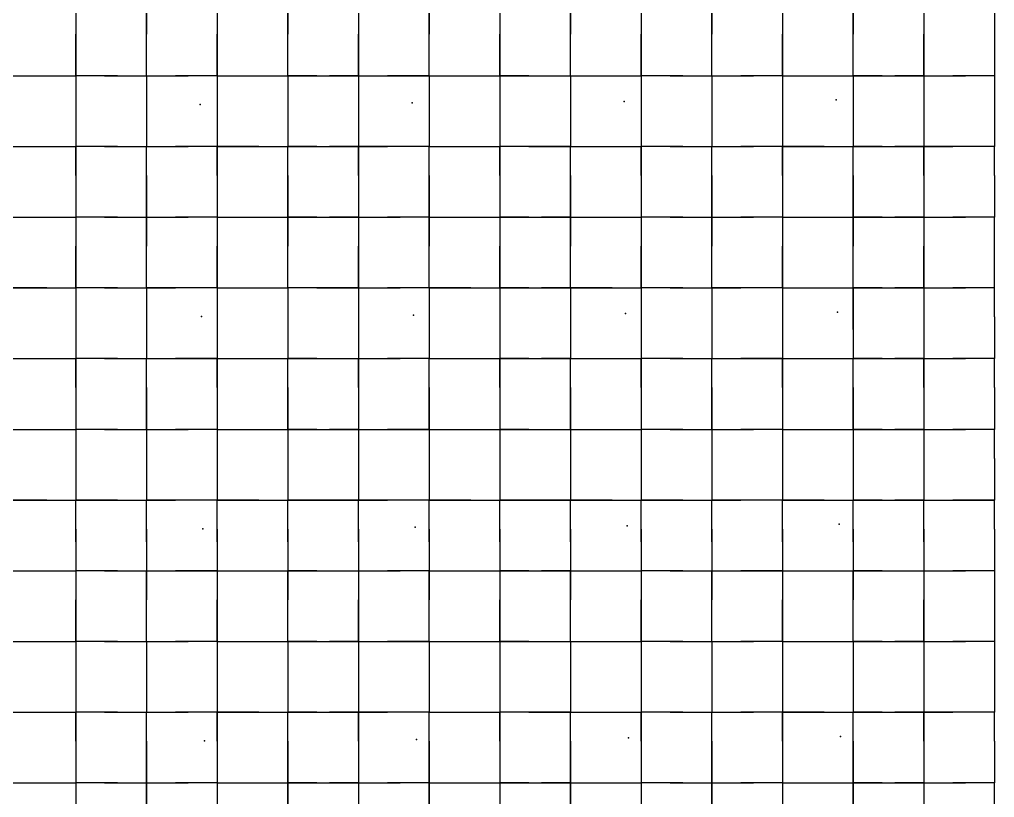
# Model space of a CAD drawing. Header units: metres. Extents: x 0 to 438, y -24 to 612.
# Drawn here: x 235.8 to 360, y 106.2 to 205.2 of the extents above; entities that cross this region are included whole.
import ezdxf

# ---------------------------------------------------------------- set-up
doc = ezdxf.new("R2010")
doc.units = ezdxf.units.M
doc.layers.add('LAYER_01_CUT', color=7, linetype='Continuous')
doc.layers.add('LAYER_04_GRID', color=7, linetype='Continuous')

msp = doc.modelspace()

# ---------------------------------------------------------------- linework, layer by layer
at = {"layer": 'LAYER_01_CUT'}
for points in [[(360, 212.31), (360, 207), (360, 203.31), (360, 198), (360, 194.31), (360, 189), (356.31, 189), (351, 189), (351, 183.69), (351, 180), (351, 174.69), (351, 171), (351, 165.69), (351, 162), (351, 156.69), (351, 153), (351, 147.69), (351, 144), (356.31, 144), (360, 144), (354.69, 144)], [(239.31, 207), (243, 207), (243, 201.69), (243, 198), (243, 192.69)], [(243, 207), (243, 203.31)], [(252, 201.69), (252, 207), (252, 203.31)], [(257.31, 207), (261, 207), (261, 201.69), (261, 198), (261, 192.69)], [(261, 207), (261, 203.31)], [(270, 201.69), (270, 207), (270, 203.31)], [(275.31, 207), (279, 207), (279, 201.69), (279, 198), (279, 192.69)], [(279, 207), (279, 203.31)], [(288, 201.69), (288, 207), (288, 203.31)], [(293.31, 207), (297, 207), (297, 201.69), (297, 198), (297, 192.69)], [(297, 207), (297, 203.31)], [(306, 201.69), (306, 207), (306, 203.31)], [(311.31, 207), (315, 207), (315, 201.69), (315, 198), (315, 192.69)], [(315, 207), (315, 203.31)], [(324, 201.69), (324, 207), (324, 203.31)], [(329.31, 207), (333, 207), (333, 201.69), (333, 198), (333, 192.69)], [(333, 207), (333, 203.31)], [(342, 201.69), (342, 207), (342, 203.31)], [(347.31, 207), (351, 207), (351, 201.69), (351, 198), (351, 192.69)], [(351, 207), (351, 203.31)], [(243, 198), (243, 203.31)], [(252, 198), (252, 203.31)], [(261, 198), (261, 203.31)], [(270, 198), (270, 203.31)], [(279, 198), (279, 203.31)], [(288, 198), (288, 203.31)], [(297, 198), (297, 203.31)], [(306, 198), (306, 203.31)], [(315, 198), (315, 203.31)], [(324, 198), (324, 203.31)], [(333, 198), (333, 203.31)], [(342, 198), (342, 203.31)], [(351, 198), (351, 203.31)], [(252, 198), (252, 201.69)], [(270, 198), (270, 201.69)], [(288, 198), (288, 201.69)], [(306, 198), (306, 201.69)], [(324, 198), (324, 201.69)], [(342, 198), (342, 201.69)], [(234, 198), (239.31, 198)], [(234, 198), (237.69, 198)], [(237.69, 198), (243, 198)], [(239.31, 198), (243, 198)], [(248.31, 198), (243, 198)], [(246.69, 198), (243, 198)], [(243, 198), (243, 194.31)], [(246.69, 198), (252, 198)], [(248.31, 198), (252, 198), (252, 192.69)], [(252, 198), (252, 194.31)], [(252, 198), (257.31, 198)], [(252, 198), (255.69, 198)], [(261, 198), (255.69, 198)], [(261, 198), (257.31, 198)], [(261, 198), (261, 194.31)], [(261, 198), (266.31, 198)], [(261, 198), (264.69, 198)], [(264.69, 198), (270, 198)], [(266.31, 198), (270, 198), (270, 192.69)], [(273.69, 198), (270, 198)], [(270, 198), (270, 194.31)], [(270, 198), (275.31, 198)], [(273.69, 198), (279, 198)], [(279, 198), (275.31, 198)], [(279, 198), (279, 194.31)], [(279, 198), (284.31, 198)], [(279, 198), (282.69, 198)], [(288, 198), (282.69, 198)], [(284.31, 198), (288, 198), (288, 192.69)], [(288, 198), (288, 194.31)], [(288, 198), (293.31, 198)], [(288, 198), (291.69, 198)], [(291.69, 198), (297, 198)], [(293.31, 198), (297, 198)], [(300.69, 198), (297, 198)], [(297, 198), (297, 194.31)], [(297, 198), (302.31, 198)], [(300.69, 198), (306, 198)], [(302.31, 198), (306, 198), (306, 192.69)], [(306, 198), (306, 194.31)], [(306, 198), (311.31, 198)], [(306, 198), (309.69, 198)], [(309.69, 198), (315, 198)], [(311.31, 198), (315, 198)], [(320.31, 198), (315, 198)], [(318.69, 198), (315, 198)], [(315, 198), (315, 194.31)], [(318.69, 198), (324, 198)], [(320.31, 198), (324, 198), (324, 192.69)], [(324, 198), (324, 194.31)], [(324, 198), (329.31, 198)], [(324, 198), (327.69, 198)], [(333, 198), (327.69, 198)], [(333, 198), (329.31, 198)], [(333, 198), (333, 194.31)], [(333, 198), (338.31, 198)], [(333, 198), (336.69, 198)], [(336.69, 198), (342, 198)], [(338.31, 198), (342, 198), (342, 192.69)], [(345.69, 198), (342, 198)], [(342, 198), (342, 194.31)], [(342, 198), (347.31, 198)], [(345.69, 198), (351, 198)], [(351, 198), (347.31, 198)], [(351, 198), (351, 194.31)], [(351, 198), (356.31, 198)], [(351, 198), (354.69, 198)], [(360, 198), (354.69, 198)], [(360, 198), (356.31, 198)], [(243, 194.31), (243, 189)], [(252, 194.31), (252, 189)], [(261, 194.31), (261, 189)], [(270, 194.31), (270, 189)], [(279, 194.31), (279, 189)], [(288, 194.31), (288, 189)], [(297, 194.31), (297, 189)], [(306, 194.31), (306, 189)], [(315, 194.31), (315, 189)], [(324, 194.31), (324, 189)], [(333, 194.31), (333, 189)], [(342, 194.31), (342, 189)], [(351, 194.31), (351, 189)], [(243, 192.69), (243, 189)], [(252, 192.69), (252, 189)], [(261, 192.69), (261, 189)], [(270, 192.69), (270, 189)], [(279, 192.69), (279, 189)], [(288, 192.69), (288, 189)], [(297, 192.69), (297, 189)], [(306, 192.69), (306, 189)], [(315, 192.69), (315, 189)], [(324, 192.69), (324, 189)], [(333, 192.69), (333, 189)], [(342, 192.69), (342, 189)], [(351, 192.69), (351, 189)], [(234, 183.69), (234, 189), (239.31, 189)], [(234, 189), (237.69, 189)], [(237.69, 189), (243, 189)], [(239.31, 189), (243, 189)], [(248.31, 189), (243, 189), (243, 183.69), (243, 180), (243, 174.69), (243, 171), (243, 165.69)], [(246.69, 189), (243, 189)], [(243, 185.31), (243, 189)], [(246.69, 189), (252, 189)], [(248.31, 189), (252, 189)], [(252, 183.69), (252, 189), (257.31, 189)], [(252, 185.31), (252, 189)], [(252, 189), (255.69, 189)], [(261, 189), (255.69, 189)], [(261, 189), (257.31, 189)], [(266.31, 189), (261, 189), (261, 183.69), (261, 180), (261, 174.69), (261, 171), (261, 165.69)], [(261, 185.31), (261, 189)], [(261, 189), (264.69, 189)], [(264.69, 189), (270, 189)], [(266.31, 189), (270, 189)], [(270, 183.69), (270, 189), (275.31, 189)], [(273.69, 189), (270, 189)], [(270, 185.31), (270, 189)], [(273.69, 189), (279, 189)], [(279, 189), (275.31, 189)], [(284.31, 189), (279, 189), (279, 183.69), (279, 180), (279, 174.69), (279, 171), (279, 165.69)], [(279, 185.31), (279, 189)], [(279, 189), (282.69, 189)], [(288, 189), (282.69, 189)], [(288, 189), (284.31, 189)], [(288, 183.69), (288, 189), (293.31, 189)], [(288, 185.31), (288, 189)], [(288, 189), (291.69, 189)], [(291.69, 189), (297, 189)], [(293.31, 189), (297, 189)], [(302.31, 189), (297, 189), (297, 183.69), (297, 180), (297, 174.69), (297, 171), (297, 165.69)], [(300.69, 189), (297, 189)], [(297, 185.31), (297, 189)], [(300.69, 189), (306, 189)], [(306, 189), (302.31, 189)], [(306, 183.69), (306, 189), (311.31, 189)], [(306, 185.31), (306, 189)], [(306, 189), (309.69, 189)], [(309.69, 189), (315, 189)], [(311.31, 189), (315, 189)], [(320.31, 189), (315, 189), (315, 183.69), (315, 180), (315, 174.69), (315, 171), (315, 165.69)], [(318.69, 189), (315, 189)], [(315, 185.31), (315, 189)], [(318.69, 189), (324, 189)], [(320.31, 189), (324, 189)], [(324, 183.69), (324, 189), (329.31, 189)], [(324, 185.31), (324, 189)], [(324, 189), (327.69, 189)], [(333, 189), (327.69, 189)], [(333, 189), (329.31, 189)], [(338.31, 189), (333, 189), (333, 183.69), (333, 180), (333, 174.69), (333, 171), (333, 165.69)], [(333, 185.31), (333, 189)], [(333, 189), (336.69, 189)], [(336.69, 189), (342, 189)], [(338.31, 189), (342, 189)], [(342, 183.69), (342, 189), (347.31, 189)], [(345.69, 189), (342, 189)], [(342, 185.31), (342, 189)], [(345.69, 189), (351, 189)], [(351, 189), (347.31, 189)], [(351, 185.31), (351, 189)], [(351, 189), (354.69, 189)], [(360, 189), (354.69, 189)], [(360, 185.31), (360, 189)], [(243, 185.31), (243, 180)], [(252, 185.31), (252, 180)], [(261, 185.31), (261, 180)], [(270, 185.31), (270, 180)], [(279, 185.31), (279, 180)], [(288, 185.31), (288, 180)], [(297, 185.31), (297, 180)], [(306, 185.31), (306, 180)], [(315, 185.31), (315, 180)], [(324, 185.31), (324, 180)], [(333, 185.31), (333, 180)], [(342, 185.31), (342, 180)], [(351, 185.31), (351, 180)], [(360, 185.31), (360, 180)], [(252, 180), (252, 183.69)], [(270, 180), (270, 183.69)], [(288, 180), (288, 183.69)], [(306, 180), (306, 183.69)], [(324, 180), (324, 183.69)], [(342, 180), (342, 183.69)], [(234, 180), (239.31, 180)], [(234, 180), (237.69, 180)], [(237.69, 180), (243, 180)], [(239.31, 180), (243, 180)], [(248.31, 180), (243, 180)], [(246.69, 180), (243, 180)], [(243, 180), (243, 176.31)], [(246.69, 180), (252, 180)], [(248.31, 180), (252, 180)], [(252, 174.69), (252, 180), (252, 176.31)], [(252, 180), (257.31, 180)], [(252, 180), (255.69, 180)], [(261, 180), (255.69, 180)], [(261, 180), (257.31, 180)], [(261, 180), (261, 176.31)], [(261, 180), (266.31, 180)], [(261, 180), (264.69, 180)], [(264.69, 180), (270, 180)], [(266.31, 180), (270, 180)], [(270, 174.69), (270, 180), (270, 176.31)], [(273.69, 180), (270, 180)], [(270, 180), (275.31, 180)], [(273.69, 180), (279, 180)], [(279, 180), (275.31, 180)], [(279, 180), (279, 176.31)], [(279, 180), (284.31, 180)], [(279, 180), (282.69, 180)], [(288, 180), (282.69, 180)], [(288, 180), (284.31, 180)], [(288, 174.69), (288, 180), (288, 176.31)], [(288, 180), (293.31, 180)], [(288, 180), (291.69, 180)], [(291.69, 180), (297, 180)], [(293.31, 180), (297, 180)], [(300.69, 180), (297, 180)], [(297, 180), (297, 176.31)], [(297, 180), (302.31, 180)], [(300.69, 180), (306, 180)], [(306, 180), (302.31, 180)], [(306, 174.69), (306, 180), (306, 176.31)], [(306, 180), (311.31, 180)], [(306, 180), (309.69, 180)], [(309.69, 180), (315, 180)], [(311.31, 180), (315, 180)], [(320.31, 180), (315, 180)], [(318.69, 180), (315, 180)], [(315, 180), (315, 176.31)], [(318.69, 180), (324, 180)], [(320.31, 180), (324, 180)], [(324, 174.69), (324, 180), (324, 176.31)], [(324, 180), (329.31, 180)], [(324, 180), (327.69, 180)], [(333, 180), (327.69, 180)], [(333, 180), (329.31, 180)], [(333, 180), (333, 176.31)], [(333, 180), (338.31, 180)], [(333, 180), (336.69, 180)], [(336.69, 180), (342, 180)], [(338.31, 180), (342, 180)], [(342, 174.69), (342, 180), (342, 176.31)], [(345.69, 180), (342, 180)], [(342, 180), (347.31, 180)], [(345.69, 180), (351, 180)], [(351, 180), (347.31, 180)], [(351, 180), (351, 176.31)], [(351, 180), (356.31, 180)], [(351, 180), (354.69, 180)], [(360, 180), (354.69, 180)], [(360, 167.31), (360, 171), (360, 176.31), (360, 180), (356.31, 180)], [(243, 171), (243, 176.31)], [(252, 171), (252, 176.31)], [(261, 171), (261, 176.31)], [(270, 171), (270, 176.31)], [(279, 171), (279, 176.31)], [(288, 171), (288, 176.31)], [(297, 171), (297, 176.31)], [(306, 171), (306, 176.31)], [(315, 171), (315, 176.31)], [(324, 171), (324, 176.31)], [(333, 171), (333, 176.31)], [(342, 171), (342, 176.31)], [(351, 171), (351, 176.31)], [(252, 171), (252, 174.69)], [(270, 171), (270, 174.69)], [(288, 171), (288, 174.69)], [(306, 171), (306, 174.69)], [(324, 171), (324, 174.69)], [(342, 171), (342, 174.69)], [(239.31, 171), (234, 171), (234, 165.69)], [(234, 171), (237.69, 171)], [(237.69, 171), (243, 171)], [(239.31, 171), (243, 171)], [(248.31, 171), (243, 171)], [(246.69, 171), (243, 171)], [(243, 171), (243, 167.31)], [(246.69, 171), (252, 171)], [(248.31, 171), (252, 171)], [(257.31, 171), (252, 171), (252, 165.69)], [(252, 171), (252, 167.31)], [(252, 171), (255.69, 171)], [(261, 171), (255.69, 171)], [(261, 171), (257.31, 171)], [(261, 171), (261, 167.31)], [(261, 171), (266.31, 171)], [(261, 171), (264.69, 171)], [(264.69, 171), (270, 171)], [(266.31, 171), (270, 171)], [(275.31, 171), (270, 171), (270, 165.69)], [(273.69, 171), (270, 171)], [(270, 171), (270, 167.31)], [(273.69, 171), (279, 171)], [(279, 171), (275.31, 171)], [(279, 171), (279, 167.31)], [(279, 171), (284.31, 171)], [(279, 171), (282.69, 171)], [(288, 171), (282.69, 171)], [(288, 171), (284.31, 171)], [(293.31, 171), (288, 171), (288, 165.69)], [(288, 171), (288, 167.31)], [(288, 171), (291.69, 171)], [(291.69, 171), (297, 171)], [(293.31, 171), (297, 171)], [(300.69, 171), (297, 171)], [(297, 171), (297, 167.31)], [(297, 171), (302.31, 171)], [(300.69, 171), (306, 171)], [(306, 171), (302.31, 171)], [(311.31, 171), (306, 171), (306, 165.69)], [(306, 171), (306, 167.31)], [(306, 171), (309.69, 171)], [(309.69, 171), (315, 171)], [(311.31, 171), (315, 171)], [(320.31, 171), (315, 171)], [(318.69, 171), (315, 171)], [(315, 171), (315, 167.31)], [(318.69, 171), (324, 171)], [(320.31, 171), (324, 171)], [(329.31, 171), (324, 171), (324, 165.69)], [(324, 171), (324, 167.31)], [(324, 171), (327.69, 171)], [(333, 171), (327.69, 171)], [(333, 171), (329.31, 171)], [(333, 171), (333, 167.31)], [(333, 171), (338.31, 171)], [(333, 171), (336.69, 171)], [(336.69, 171), (342, 171)], [(338.31, 171), (342, 171)], [(342, 165.69), (342, 171), (342, 167.31)], [(345.69, 171), (342, 171)], [(342, 171), (347.31, 171)], [(345.69, 171), (351, 171)], [(351, 171), (347.31, 171)], [(351, 171), (351, 167.31)], [(351, 171), (356.31, 171)], [(351, 171), (354.69, 171)], [(360, 171), (354.69, 171)], [(360, 171), (356.31, 171)], [(243, 167.31), (243, 162)], [(252, 167.31), (252, 162)], [(261, 167.31), (261, 162)], [(270, 167.31), (270, 162)], [(279, 167.31), (279, 162)], [(288, 167.31), (288, 162)], [(297, 167.31), (297, 162)], [(306, 167.31), (306, 162)], [(315, 167.31), (315, 162)], [(324, 167.31), (324, 162)], [(333, 167.31), (333, 162)], [(342, 167.31), (342, 162)], [(351, 167.31), (351, 162)], [(360, 167.31), (360, 162)], [(243, 165.69), (243, 162)], [(252, 165.69), (252, 162)], [(261, 165.69), (261, 162)], [(270, 165.69), (270, 162)], [(279, 165.69), (279, 162)], [(288, 165.69), (288, 162)], [(297, 165.69), (297, 162)], [(306, 165.69), (306, 162)], [(315, 165.69), (315, 162)], [(324, 165.69), (324, 162)], [(333, 165.69), (333, 162)], [(342, 165.69), (342, 162)], [(234, 156.69), (234, 162), (239.31, 162), (243, 162), (243, 156.69), (243, 153), (243, 147.69)], [(234, 162), (237.69, 162)], [(237.69, 162), (243, 162)], [(248.31, 162), (243, 162)], [(246.69, 162), (243, 162)], [(243, 158.31), (243, 162)], [(246.69, 162), (252, 162)], [(248.31, 162), (252, 162)], [(252, 156.69), (252, 162), (257.31, 162), (261, 162), (261, 156.69), (261, 153), (261, 147.69)], [(252, 158.31), (252, 162)], [(252, 162), (255.69, 162)], [(261, 162), (255.69, 162)], [(261, 158.31), (261, 162)], [(261, 162), (266.31, 162)], [(261, 162), (264.69, 162)], [(264.69, 162), (270, 162)], [(266.31, 162), (270, 162)], [(270, 156.69), (270, 162), (275.31, 162), (279, 162), (279, 156.69), (279, 153), (279, 147.69)], [(273.69, 162), (270, 162)], [(270, 158.31), (270, 162)], [(273.69, 162), (279, 162)], [(279, 158.31), (279, 162)], [(279, 162), (284.31, 162)], [(279, 162), (282.69, 162)], [(288, 162), (282.69, 162)], [(288, 162), (284.31, 162)], [(288, 156.69), (288, 162), (293.31, 162), (297, 162), (297, 156.69), (297, 153), (297, 147.69)], [(288, 158.31), (288, 162)], [(288, 162), (291.69, 162)], [(291.69, 162), (297, 162)], [(300.69, 162), (297, 162)], [(297, 158.31), (297, 162)], [(297, 162), (302.31, 162)], [(300.69, 162), (306, 162)], [(306, 162), (302.31, 162)], [(306, 156.69), (306, 162), (311.31, 162), (315, 162), (315, 156.69), (315, 153), (315, 147.69)], [(306, 158.31), (306, 162)], [(306, 162), (309.69, 162)], [(309.69, 162), (315, 162)], [(320.31, 162), (315, 162)], [(318.69, 162), (315, 162)], [(315, 158.31), (315, 162)], [(318.69, 162), (324, 162)], [(320.31, 162), (324, 162)], [(324, 156.69), (324, 162), (329.31, 162), (333, 162), (333, 156.69), (333, 153), (333, 147.69)], [(324, 158.31), (324, 162)], [(324, 162), (327.69, 162)], [(333, 162), (327.69, 162)], [(333, 158.31), (333, 162)], [(333, 162), (338.31, 162)], [(333, 162), (336.69, 162)], [(336.69, 162), (342, 162)], [(338.31, 162), (342, 162)], [(342, 156.69), (342, 162), (347.31, 162)], [(345.69, 162), (342, 162)], [(342, 158.31), (342, 162)], [(345.69, 162), (351, 162)], [(351, 162), (347.31, 162)], [(351, 158.31), (351, 162)], [(351, 162), (356.31, 162)], [(351, 162), (354.69, 162)], [(360, 162), (354.69, 162)], [(360, 158.31), (360, 162), (356.31, 162)], [(243, 158.31), (243, 153)], [(252, 158.31), (252, 153)], [(261, 158.31), (261, 153)], [(270, 158.31), (270, 153)], [(279, 158.31), (279, 153)], [(288, 158.31), (288, 153)], [(297, 158.31), (297, 153)], [(306, 158.31), (306, 153)], [(315, 158.31), (315, 153)], [(324, 158.31), (324, 153)], [(333, 158.31), (333, 153)], [(342, 158.31), (342, 153)], [(351, 158.31), (351, 153)], [(360, 158.31), (360, 153)], [(252, 153), (252, 156.69)], [(270, 153), (270, 156.69)], [(288, 153), (288, 156.69)], [(306, 153), (306, 156.69)], [(324, 153), (324, 156.69)], [(342, 153), (342, 156.69)], [(234, 153), (239.31, 153)], [(234, 153), (237.69, 153)], [(237.69, 153), (243, 153)], [(239.31, 153), (243, 153)], [(248.31, 153), (243, 153)], [(246.69, 153), (243, 153)], [(243, 153), (243, 149.31)], [(246.69, 153), (252, 153)], [(248.31, 153), (252, 153), (252, 147.69)], [(252, 153), (252, 149.31)], [(252, 153), (257.31, 153)], [(252, 153), (255.69, 153)], [(261, 153), (255.69, 153)], [(261, 153), (257.31, 153)], [(261, 153), (261, 149.31)], [(261, 153), (266.31, 153)], [(261, 153), (264.69, 153)], [(264.69, 153), (270, 153)], [(266.31, 153), (270, 153), (270, 147.69)], [(273.69, 153), (270, 153)], [(270, 153), (270, 149.31)], [(270, 153), (275.31, 153)], [(273.69, 153), (279, 153)], [(279, 153), (275.31, 153)], [(279, 153), (279, 149.31)], [(279, 153), (284.31, 153)], [(279, 153), (282.69, 153)], [(288, 153), (282.69, 153)], [(284.31, 153), (288, 153), (288, 147.69)], [(288, 153), (288, 149.31)], [(288, 153), (293.31, 153)], [(288, 153), (291.69, 153)], [(291.69, 153), (297, 153)], [(293.31, 153), (297, 153)], [(300.69, 153), (297, 153)], [(297, 153), (297, 149.31)], [(297, 153), (302.31, 153)], [(300.69, 153), (306, 153)], [(302.31, 153), (306, 153), (306, 147.69)], [(306, 153), (306, 149.31)], [(306, 153), (311.31, 153)], [(306, 153), (309.69, 153)], [(309.69, 153), (315, 153)], [(311.31, 153), (315, 153)], [(320.31, 153), (315, 153)], [(318.69, 153), (315, 153)], [(315, 153), (315, 149.31)], [(318.69, 153), (324, 153)], [(320.31, 153), (324, 153), (324, 147.69)], [(324, 153), (324, 149.31)], [(324, 153), (329.31, 153)], [(324, 153), (327.69, 153)], [(333, 153), (327.69, 153)], [(333, 153), (329.31, 153)], [(333, 153), (333, 149.31)], [(333, 153), (338.31, 153)], [(333, 153), (336.69, 153)], [(336.69, 153), (342, 153)], [(338.31, 153), (342, 153), (342, 147.69)], [(345.69, 153), (342, 153)], [(342, 153), (342, 149.31)], [(342, 153), (347.31, 153)], [(345.69, 153), (351, 153)], [(351, 153), (347.31, 153)], [(351, 153), (351, 149.31)], [(351, 153), (356.31, 153)], [(351, 153), (354.69, 153)], [(360, 153), (354.69, 153)], [(360, 149.31), (360, 153), (356.31, 153)], [(243, 149.31), (243, 144)], [(252, 149.31), (252, 144)], [(261, 149.31), (261, 144)], [(270, 149.31), (270, 144)], [(279, 149.31), (279, 144)], [(288, 149.31), (288, 144)], [(297, 149.31), (297, 144)], [(306, 149.31), (306, 144)], [(315, 149.31), (315, 144)], [(324, 149.31), (324, 144)], [(333, 149.31), (333, 144)], [(342, 149.31), (342, 144)], [(351, 149.31), (351, 144)], [(360, 149.31), (360, 144)], [(243, 147.69), (243, 144)], [(252, 147.69), (252, 144)], [(261, 147.69), (261, 144)], [(270, 147.69), (270, 144)], [(279, 147.69), (279, 144)], [(288, 147.69), (288, 144)], [(297, 147.69), (297, 144)], [(306, 147.69), (306, 144)], [(315, 147.69), (315, 144)], [(324, 147.69), (324, 144)], [(333, 147.69), (333, 144)], [(342, 147.69), (342, 144)], [(239.31, 144), (234, 144), (237.69, 144)], [(237.69, 144), (243, 144)], [(239.31, 144), (243, 144)], [(248.31, 144), (243, 144), (246.69, 144)], [(243, 138.69), (243, 144)], [(243, 140.31), (243, 144)], [(246.69, 144), (252, 144)], [(248.31, 144), (252, 144)], [(257.31, 144), (252, 144), (255.69, 144)], [(252, 138.69), (252, 144)], [(252, 140.31), (252, 144)], [(261, 144), (255.69, 144)], [(261, 144), (257.31, 144)], [(266.31, 144), (261, 144), (264.69, 144)], [(261, 138.69), (261, 144)], [(261, 140.31), (261, 144)], [(264.69, 144), (270, 144)], [(266.31, 144), (270, 144)], [(275.31, 144), (270, 144), (273.69, 144)], [(270, 138.69), (270, 144)], [(270, 140.31), (270, 144)], [(273.69, 144), (279, 144)], [(279, 144), (275.31, 144)], [(284.31, 144), (279, 144), (282.69, 144)], [(279, 138.69), (279, 144)], [(279, 140.31), (279, 144)], [(288, 144), (282.69, 144)], [(288, 144), (284.31, 144)], [(293.31, 144), (288, 144), (291.69, 144)], [(288, 138.69), (288, 144)], [(288, 140.31), (288, 144)], [(291.69, 144), (297, 144)], [(293.31, 144), (297, 144)], [(302.31, 144), (297, 144), (300.69, 144)], [(297, 138.69), (297, 144)], [(297, 140.31), (297, 144)], [(300.69, 144), (306, 144)], [(306, 144), (302.31, 144)], [(311.31, 144), (306, 144), (309.69, 144)], [(306, 138.69), (306, 144)], [(306, 140.31), (306, 144)], [(309.69, 144), (315, 144)], [(311.31, 144), (315, 144)], [(320.31, 144), (315, 144), (318.69, 144)], [(315, 138.69), (315, 144)], [(315, 140.31), (315, 144)], [(318.69, 144), (324, 144)], [(320.31, 144), (324, 144)], [(329.31, 144), (324, 144), (327.69, 144)], [(324, 138.69), (324, 144)], [(324, 140.31), (324, 144)], [(333, 144), (327.69, 144)], [(333, 144), (329.31, 144)], [(338.31, 144), (333, 144), (336.69, 144)], [(333, 138.69), (333, 144)], [(333, 140.31), (333, 144)], [(336.69, 144), (342, 144)], [(338.31, 144), (342, 144)], [(342, 138.69), (342, 144), (347.31, 144)], [(345.69, 144), (342, 144)], [(342, 140.31), (342, 144)], [(345.69, 144), (351, 144)], [(351, 144), (347.31, 144)], [(351, 138.69), (351, 144)], [(351, 140.31), (351, 144)], [(351, 144), (354.69, 144)], [(360, 140.31), (360, 144)], [(243, 140.31), (243, 135)], [(252, 140.31), (252, 135)], [(261, 140.31), (261, 135)], [(270, 140.31), (270, 135)], [(279, 140.31), (279, 135)], [(288, 140.31), (288, 135)], [(297, 140.31), (297, 135)], [(306, 140.31), (306, 135)], [(315, 140.31), (315, 135)], [(324, 140.31), (324, 135)], [(333, 140.31), (333, 135)], [(342, 140.31), (342, 135)], [(360, 140.31), (360, 135), (360, 131.31), (360, 126), (360, 122.31), (360, 117), (356.31, 117), (351, 117), (351, 111.69), (351, 108), (351, 102.69), (351, 99), (351, 93.69), (351, 90), (351, 84.69), (351, 81), (351, 75.69), (351, 72), (356.31, 72), (360, 72), (354.69, 72)], [(351, 140.31), (351, 135)], [(243, 138.69), (243, 135)], [(252, 138.69), (252, 135)], [(261, 138.69), (261, 135)], [(270, 138.69), (270, 135)], [(279, 138.69), (279, 135)], [(288, 138.69), (288, 135)], [(297, 138.69), (297, 135)], [(306, 138.69), (306, 135)], [(315, 138.69), (315, 135)], [(324, 138.69), (324, 135)], [(333, 138.69), (333, 135)], [(342, 138.69), (342, 135)], [(351, 138.69), (351, 135)], [(234, 135), (239.31, 135)], [(234, 135), (237.69, 135)], [(237.69, 135), (243, 135)], [(239.31, 135), (243, 135), (243, 129.69), (243, 126), (243, 120.69)], [(248.31, 135), (243, 135)], [(246.69, 135), (243, 135)], [(243, 135), (243, 131.31)], [(246.69, 135), (252, 135)], [(248.31, 135), (252, 135)], [(252, 129.69), (252, 135), (252, 131.31)], [(252, 135), (257.31, 135)], [(252, 135), (255.69, 135)], [(261, 135), (255.69, 135)], [(257.31, 135), (261, 135), (261, 129.69), (261, 126), (261, 120.69)], [(261, 135), (261, 131.31)], [(261, 135), (266.31, 135)], [(261, 135), (264.69, 135)], [(264.69, 135), (270, 135)], [(266.31, 135), (270, 135)], [(270, 129.69), (270, 135), (270, 131.31)], [(273.69, 135), (270, 135)], [(270, 135), (275.31, 135)], [(273.69, 135), (279, 135)], [(275.31, 135), (279, 135), (279, 129.69), (279, 126), (279, 120.69)], [(279, 135), (279, 131.31)], [(279, 135), (284.31, 135)], [(279, 135), (282.69, 135)], [(288, 135), (282.69, 135)], [(288, 135), (284.31, 135)], [(288, 129.69), (288, 135), (288, 131.31)], [(288, 135), (293.31, 135)], [(288, 135), (291.69, 135)], [(291.69, 135), (297, 135)], [(293.31, 135), (297, 135), (297, 129.69), (297, 126), (297, 120.69)], [(300.69, 135), (297, 135)], [(297, 135), (297, 131.31)], [(297, 135), (302.31, 135)], [(300.69, 135), (306, 135)], [(306, 135), (302.31, 135)], [(306, 129.69), (306, 135), (306, 131.31)], [(306, 135), (311.31, 135)], [(306, 135), (309.69, 135)], [(309.69, 135), (315, 135)], [(311.31, 135), (315, 135), (315, 129.69), (315, 126), (315, 120.69)], [(320.31, 135), (315, 135)], [(318.69, 135), (315, 135)], [(315, 135), (315, 131.31)], [(318.69, 135), (324, 135)], [(320.31, 135), (324, 135)], [(324, 129.69), (324, 135), (324, 131.31)], [(324, 135), (329.31, 135)], [(324, 135), (327.69, 135)], [(333, 135), (327.69, 135)], [(329.31, 135), (333, 135), (333, 129.69), (333, 126), (333, 120.69)], [(333, 135), (333, 131.31)], [(333, 135), (338.31, 135)], [(333, 135), (336.69, 135)], [(336.69, 135), (342, 135)], [(338.31, 135), (342, 135)], [(342, 129.69), (342, 135), (342, 131.31)], [(345.69, 135), (342, 135)], [(342, 135), (347.31, 135)], [(345.69, 135), (351, 135)], [(347.31, 135), (351, 135), (351, 129.69), (351, 126), (351, 120.69)], [(351, 135), (351, 131.31)], [(351, 135), (356.31, 135)], [(351, 135), (354.69, 135)], [(360, 135), (354.69, 135)], [(360, 135), (356.31, 135)], [(243, 126), (243, 131.31)], [(252, 126), (252, 131.31)], [(261, 126), (261, 131.31)], [(270, 126), (270, 131.31)], [(279, 126), (279, 131.31)], [(288, 126), (288, 131.31)], [(297, 126), (297, 131.31)], [(306, 126), (306, 131.31)], [(315, 126), (315, 131.31)], [(324, 126), (324, 131.31)], [(333, 126), (333, 131.31)], [(342, 126), (342, 131.31)], [(351, 126), (351, 131.31)], [(252, 126), (252, 129.69)], [(270, 126), (270, 129.69)], [(288, 126), (288, 129.69)], [(306, 126), (306, 129.69)], [(324, 126), (324, 129.69)], [(342, 126), (342, 129.69)], [(234, 126), (239.31, 126)], [(234, 126), (237.69, 126)], [(237.69, 126), (243, 126)], [(239.31, 126), (243, 126)], [(248.31, 126), (243, 126)], [(246.69, 126), (243, 126)], [(243, 126), (243, 122.31)], [(246.69, 126), (252, 126)], [(248.31, 126), (252, 126), (252, 120.69)], [(252, 126), (252, 122.31)], [(252, 126), (257.31, 126)], [(252, 126), (255.69, 126)], [(261, 126), (255.69, 126)], [(261, 126), (257.31, 126)], [(261, 126), (261, 122.31)], [(261, 126), (266.31, 126)], [(261, 126), (264.69, 126)], [(264.69, 126), (270, 126)], [(266.31, 126), (270, 126), (270, 120.69)], [(273.69, 126), (270, 126)], [(270, 126), (270, 122.31)], [(270, 126), (275.31, 126)], [(273.69, 126), (279, 126)], [(279, 126), (275.31, 126)], [(279, 126), (279, 122.31)], [(279, 126), (284.31, 126)], [(279, 126), (282.69, 126)], [(288, 126), (282.69, 126)], [(284.31, 126), (288, 126), (288, 120.69)], [(288, 126), (288, 122.31)], [(288, 126), (293.31, 126)], [(288, 126), (291.69, 126)], [(291.69, 126), (297, 126)], [(293.31, 126), (297, 126)], [(300.69, 126), (297, 126)], [(297, 126), (297, 122.31)], [(297, 126), (302.31, 126)], [(300.69, 126), (306, 126)], [(302.31, 126), (306, 126), (306, 120.69)], [(306, 126), (306, 122.31)], [(306, 126), (311.31, 126)], [(306, 126), (309.69, 126)], [(309.69, 126), (315, 126)], [(311.31, 126), (315, 126)], [(320.31, 126), (315, 126)], [(318.69, 126), (315, 126)], [(315, 126), (315, 122.31)], [(318.69, 126), (324, 126)], [(320.31, 126), (324, 126), (324, 120.69)], [(324, 126), (324, 122.31)], [(324, 126), (329.31, 126)], [(324, 126), (327.69, 126)], [(333, 126), (327.69, 126)], [(333, 126), (329.31, 126)], [(333, 126), (333, 122.31)], [(333, 126), (338.31, 126)], [(333, 126), (336.69, 126)], [(336.69, 126), (342, 126)], [(338.31, 126), (342, 126), (342, 120.69)], [(345.69, 126), (342, 126)], [(342, 126), (342, 122.31)], [(342, 126), (347.31, 126)], [(345.69, 126), (351, 126)], [(351, 126), (347.31, 126)], [(351, 126), (351, 122.31)], [(351, 126), (356.31, 126)], [(351, 126), (354.69, 126)], [(360, 126), (354.69, 126)], [(360, 126), (356.31, 126)], [(243, 122.31), (243, 117)], [(252, 122.31), (252, 117)], [(261, 122.31), (261, 117)], [(270, 122.31), (270, 117)], [(279, 122.31), (279, 117)], [(288, 122.31), (288, 117)], [(297, 122.31), (297, 117)], [(306, 122.31), (306, 117)], [(315, 122.31), (315, 117)], [(324, 122.31), (324, 117)], [(333, 122.31), (333, 117)], [(342, 122.31), (342, 117)], [(351, 122.31), (351, 117)], [(243, 120.69), (243, 117)], [(252, 120.69), (252, 117)], [(261, 120.69), (261, 117)], [(270, 120.69), (270, 117)], [(279, 120.69), (279, 117)], [(288, 120.69), (288, 117)], [(297, 120.69), (297, 117)], [(306, 120.69), (306, 117)], [(315, 120.69), (315, 117)], [(324, 120.69), (324, 117)], [(333, 120.69), (333, 117)], [(342, 120.69), (342, 117)], [(351, 120.69), (351, 117)], [(234, 111.69), (234, 117), (239.31, 117)], [(234, 117), (237.69, 117)], [(237.69, 117), (243, 117)], [(239.31, 117), (243, 117)], [(248.31, 117), (243, 117), (243, 111.69), (243, 108), (243, 102.69), (243, 99), (243, 93.69)], [(246.69, 117), (243, 117)], [(243, 113.31), (243, 117)], [(246.69, 117), (252, 117)], [(248.31, 117), (252, 117)], [(252, 111.69), (252, 117), (257.31, 117)], [(252, 113.31), (252, 117)], [(252, 117), (255.69, 117)], [(261, 117), (255.69, 117)], [(261, 117), (257.31, 117)], [(266.31, 117), (261, 117), (261, 111.69), (261, 108), (261, 102.69), (261, 99), (261, 93.69)], [(261, 113.31), (261, 117)], [(261, 117), (264.69, 117)], [(264.69, 117), (270, 117)], [(266.31, 117), (270, 117)], [(270, 111.69), (270, 117), (275.31, 117)], [(273.69, 117), (270, 117)], [(270, 113.31), (270, 117)], [(273.69, 117), (279, 117)], [(279, 117), (275.31, 117)], [(284.31, 117), (279, 117), (279, 111.69), (279, 108), (279, 102.69), (279, 99), (279, 93.69)], [(279, 113.31), (279, 117)], [(279, 117), (282.69, 117)], [(288, 117), (282.69, 117)], [(288, 117), (284.31, 117)], [(288, 111.69), (288, 117), (293.31, 117)], [(288, 113.31), (288, 117)], [(288, 117), (291.69, 117)], [(291.69, 117), (297, 117)], [(293.31, 117), (297, 117)], [(302.31, 117), (297, 117), (297, 111.69), (297, 108), (297, 102.69), (297, 99), (297, 93.69)], [(300.69, 117), (297, 117)], [(297, 113.31), (297, 117)], [(300.69, 117), (306, 117)], [(306, 117), (302.31, 117)], [(306, 111.69), (306, 117), (311.31, 117)], [(306, 113.31), (306, 117)], [(306, 117), (309.69, 117)], [(309.69, 117), (315, 117)], [(311.31, 117), (315, 117)], [(320.31, 117), (315, 117), (315, 111.69), (315, 108), (315, 102.69), (315, 99), (315, 93.69)], [(318.69, 117), (315, 117)], [(315, 113.31), (315, 117)], [(318.69, 117), (324, 117)], [(320.31, 117), (324, 117)], [(324, 111.69), (324, 117), (329.31, 117)], [(324, 113.31), (324, 117)], [(324, 117), (327.69, 117)], [(333, 117), (327.69, 117)], [(333, 117), (329.31, 117)], [(338.31, 117), (333, 117), (333, 111.69), (333, 108), (333, 102.69), (333, 99), (333, 93.69)], [(333, 113.31), (333, 117)], [(333, 117), (336.69, 117)], [(336.69, 117), (342, 117)], [(338.31, 117), (342, 117)], [(342, 111.69), (342, 117), (347.31, 117)], [(345.69, 117), (342, 117)], [(342, 113.31), (342, 117)], [(345.69, 117), (351, 117)], [(351, 117), (347.31, 117)], [(351, 113.31), (351, 117)], [(351, 117), (354.69, 117)], [(360, 117), (354.69, 117)], [(360, 113.31), (360, 117)], [(243, 113.31), (243, 108)], [(252, 113.31), (252, 108)], [(261, 113.31), (261, 108)], [(270, 113.31), (270, 108)], [(279, 113.31), (279, 108)], [(288, 113.31), (288, 108)], [(297, 113.31), (297, 108)], [(306, 113.31), (306, 108)], [(315, 113.31), (315, 108)], [(324, 113.31), (324, 108)], [(333, 113.31), (333, 108)], [(342, 113.31), (342, 108)], [(351, 113.31), (351, 108)], [(360, 113.31), (360, 108)], [(252, 108), (252, 111.69)], [(270, 108), (270, 111.69)], [(288, 108), (288, 111.69)], [(306, 108), (306, 111.69)], [(324, 108), (324, 111.69)], [(342, 108), (342, 111.69)], [(234, 108), (239.31, 108)], [(234, 108), (237.69, 108)], [(237.69, 108), (243, 108)], [(239.31, 108), (243, 108)], [(248.31, 108), (243, 108)], [(246.69, 108), (243, 108)], [(243, 108), (243, 104.31)], [(246.69, 108), (252, 108)], [(248.31, 108), (252, 108)], [(252, 102.69), (252, 108), (252, 104.31)], [(252, 108), (257.31, 108)], [(252, 108), (255.69, 108)], [(261, 108), (255.69, 108)], [(261, 108), (257.31, 108)], [(261, 108), (261, 104.31)], [(261, 108), (266.31, 108)], [(261, 108), (264.69, 108)], [(264.69, 108), (270, 108)], [(266.31, 108), (270, 108)], [(270, 102.69), (270, 108), (270, 104.31)], [(273.69, 108), (270, 108)], [(270, 108), (275.31, 108)], [(273.69, 108), (279, 108)], [(279, 108), (275.31, 108)], [(279, 108), (279, 104.31)], [(279, 108), (284.31, 108)], [(279, 108), (282.69, 108)], [(288, 108), (282.69, 108)], [(288, 108), (284.31, 108)], [(288, 102.69), (288, 108), (288, 104.31)], [(288, 108), (293.31, 108)], [(288, 108), (291.69, 108)], [(291.69, 108), (297, 108)], [(293.31, 108), (297, 108)], [(300.69, 108), (297, 108)], [(297, 108), (297, 104.31)], [(297, 108), (302.31, 108)], [(300.69, 108), (306, 108)], [(306, 108), (302.31, 108)], [(306, 102.69), (306, 108), (306, 104.31)], [(306, 108), (311.31, 108)], [(306, 108), (309.69, 108)], [(309.69, 108), (315, 108)], [(311.31, 108), (315, 108)], [(320.31, 108), (315, 108)], [(318.69, 108), (315, 108)], [(315, 108), (315, 104.31)], [(318.69, 108), (324, 108)], [(320.31, 108), (324, 108)], [(324, 102.69), (324, 108), (324, 104.31)], [(324, 108), (329.31, 108)], [(324, 108), (327.69, 108)], [(333, 108), (327.69, 108)], [(333, 108), (329.31, 108)], [(333, 108), (333, 104.31)], [(333, 108), (338.31, 108)], [(333, 108), (336.69, 108)], [(336.69, 108), (342, 108)], [(338.31, 108), (342, 108)], [(342, 102.69), (342, 108), (342, 104.31)], [(345.69, 108), (342, 108)], [(342, 108), (347.31, 108)], [(345.69, 108), (351, 108)], [(351, 108), (347.31, 108)], [(351, 108), (351, 104.31)], [(351, 108), (356.31, 108)], [(351, 108), (354.69, 108)], [(360, 108), (354.69, 108)], [(360, 95.31), (360, 99), (360, 104.31), (360, 108), (356.31, 108)]]:
    msp.add_lwpolyline(points, dxfattribs=at)
at = {"layer": 'LAYER_04_GRID'}
for p in [(258.84, 194.36), (285.84, 194.55), (312.84, 194.73), (339.84, 194.92), (313.02, 167.73), (340.02, 167.92), (259.03, 167.36), (286.02, 167.55), (259.21, 140.36), (286.21, 140.55), (313.21, 140.73), (340.21, 140.92), (259.4, 113.36), (286.4, 113.55), (313.4, 113.74), (340.4, 113.92)]:
    msp.add_point(p, dxfattribs=at)

doc.saveas('drawing.dxf')
